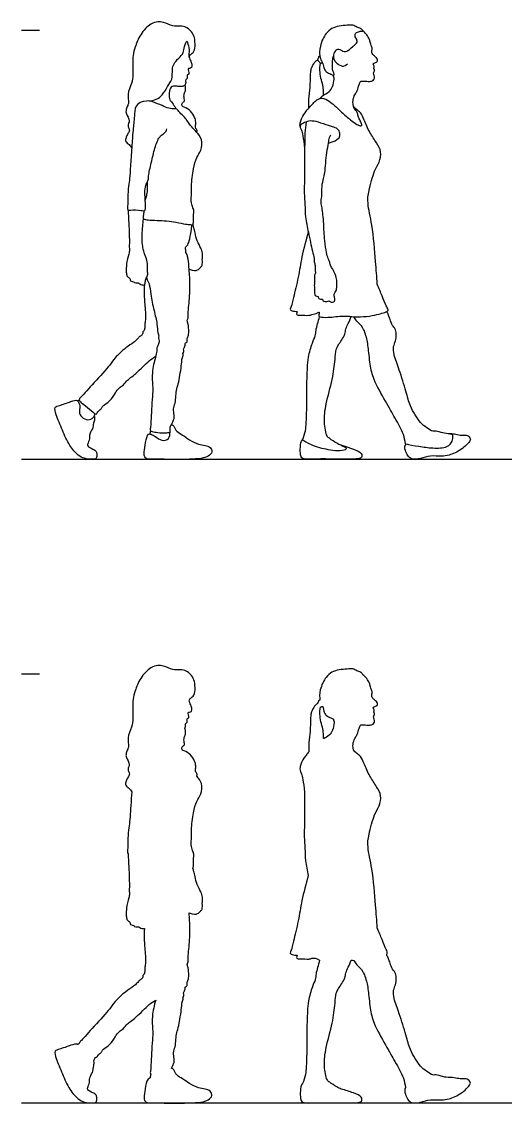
# Model space of a CAD drawing. Header units: millimetres. Extents: x 71.6 to 121.6, y 1.1 to 34.5.
# Drawn here: x 78.418 to 80.25, y 6.647 to 10.745 of the extents above; entities that cross this region are included whole.
import ezdxf

# ---------------------------------------------------------------- set-up
doc = ezdxf.new("R2010")
doc.units = ezdxf.units.MM

msp = doc.modelspace()

# ---------------------------------------------------------------- linework, layer by layer
for p, q in [((78.4179, 9.0872), (87.1405, 9.0872)), ((78.4179, 6.6488), (87.1405, 6.6488))]:
    msp.add_line(p, q)
for points in [[(78.4179, 10.7128), (78.4856, 10.7128)], [(78.4179, 8.2744), (78.4856, 8.2744)]]:
    msp.add_lwpolyline(points)
for points, knots in [([(79.0524, 10.6091), (79.0529, 10.6125), (79.0544, 10.6203), (79.0699, 10.6262), (79.0762, 10.6524), (79.0733, 10.6848), (79.0637, 10.7068), (79.0375, 10.7287), (79.0134, 10.7272), (78.9903, 10.7273), (78.9552, 10.7429), (78.9338, 10.7457), (78.9048, 10.7376), (78.8647, 10.6973), (78.8484, 10.6494), (78.8381, 10.6172), (78.8392, 10.5821), (78.8401, 10.5438), (78.8359, 10.5106), (78.8163, 10.4718), (78.8248, 10.4386), (78.8194, 10.4276), (78.8127, 10.4114), (78.8122, 10.3948), (78.8312, 10.3698), (78.8161, 10.3508), (78.8299, 10.3331), (78.8196, 10.3205), (78.8135, 10.3073), (78.8084, 10.2895), (78.827, 10.2798), (78.8319, 10.2707), (78.8346, 10.2662)], [0, 0, 0, 0, 0.183875, 0.400083, 0.687644, 1.014356, 1.295382, 1.617671, 1.8913, 2.167687, 2.518954, 2.782591, 3.084251, 3.51193, 3.921093, 4.250282, 4.586754, 4.940005, 5.272095, 5.647889, 5.969499, 6.164442, 6.397303, 6.6297, 6.931466, 7.185642, 7.428408, 7.64109, 7.866537, 8.091682, 8.334986, 8.562075, 8.562075, 8.562075, 8.562075]), ([(79.6335, 10.6328), (79.6422, 10.6309), (79.6542, 10.6342), (79.6658, 10.6457), (79.682, 10.6591), (79.6902, 10.6663), (79.6859, 10.6815), (79.6799, 10.6864), (79.6808, 10.7014), (79.6898, 10.7056), (79.7029, 10.7093), (79.711, 10.7086), (79.7106, 10.7115), (79.7014, 10.7195), (79.6866, 10.7233), (79.6725, 10.7336), (79.6496, 10.7306), (79.6205, 10.7288), (79.5917, 10.7199), (79.5686, 10.7004), (79.5455, 10.6555), (79.546, 10.6166), (79.5478, 10.6122), (79.5525, 10.5953), (79.5602, 10.5873), (79.5626, 10.5667), (79.5682, 10.5587), (79.5722, 10.5543), (79.5802, 10.5494), (79.5887, 10.5464), (79.5981, 10.5403), (79.6017, 10.5429), (79.6011, 10.5517), (79.5933, 10.5623), (79.5963, 10.5842), (79.595, 10.5976), (79.597, 10.6089), (79.5984, 10.6143)], [0, 0, 0, 0, 0.221098, 0.464787, 0.731537, 0.915757, 1.130416, 1.294231, 1.500837, 1.678002, 1.899609, 2.050077, 2.119707, 2.315509, 2.548432, 2.783927, 3.057059, 3.375759, 3.690196, 4.005183, 4.425991, 4.773825, 4.903711, 5.136644, 5.338785, 5.598245, 5.778469, 5.916871, 6.091063, 6.274966, 6.461739, 6.562075, 6.72265, 6.933278, 7.201199, 7.419543, 7.657275, 7.657275, 7.657275, 7.657275]), ([(79.6741, 10.4233), (79.6721, 10.4366), (79.6722, 10.4532), (79.6812, 10.4724), (79.6902, 10.4828), (79.6949, 10.5059), (79.7003, 10.5198), (79.714, 10.5196), (79.7358, 10.5175), (79.7489, 10.5212), (79.7556, 10.5299), (79.7531, 10.5407), (79.749, 10.5495), (79.7542, 10.5576), (79.754, 10.5633), (79.7519, 10.5665), (79.7516, 10.5696), (79.7541, 10.5744), (79.7509, 10.5779), (79.7481, 10.5851), (79.7529, 10.5879), (79.7583, 10.5901), (79.7658, 10.5922), (79.7669, 10.6004), (79.7612, 10.6076), (79.7556, 10.613), (79.7476, 10.6201), (79.7433, 10.6268), (79.7434, 10.6354), (79.7464, 10.6432), (79.7419, 10.6551), (79.7365, 10.6711), (79.7337, 10.6827), (79.7221, 10.6992), (79.7146, 10.7061), (79.7105, 10.7093)], [0, 0, 0, 0, 0.271457, 0.540816, 0.758885, 1.04397, 1.257053, 1.460122, 1.739477, 1.952927, 2.134154, 2.324347, 2.503387, 2.678648, 2.814618, 2.925769, 3.028233, 3.15549, 3.280674, 3.432619, 3.556812, 3.703154, 3.85946, 4.012744, 4.186642, 4.354255, 4.545698, 4.709501, 4.876661, 5.041664, 5.248996, 5.490606, 5.696362, 5.955301, 6.188125, 6.188125, 6.188125, 6.188125]), ([(78.9004, 10.4444), (78.9098, 10.4446), (78.9289, 10.4489), (78.9522, 10.466), (78.9699, 10.5004), (78.9902, 10.5243), (78.9875, 10.5642), (78.9933, 10.585), (79.0121, 10.6066), (79.033, 10.6264), (79.032, 10.6486), (79.0443, 10.6767), (79.046, 10.6635), (79.0544, 10.639), (79.0499, 10.622), (79.052, 10.6067), (79.0608, 10.5911), (79.0643, 10.5767), (79.0586, 10.5667), (79.0486, 10.5685), (79.0485, 10.5616), (79.0505, 10.553), (79.0516, 10.546), (79.0472, 10.5443), (79.044, 10.5426), (79.0441, 10.5384), (79.0454, 10.5336), (79.0449, 10.5294), (79.0421, 10.5262), (79.0381, 10.5258), (79.0397, 10.5142), (79.038, 10.5057), (79.0312, 10.4986), (79.0109, 10.4989), (78.9937, 10.5014), (78.9818, 10.4983), (78.9743, 10.4748), (78.9778, 10.4479), (78.9855, 10.4413), (78.9978, 10.4232), (79.0016, 10.4171), (79.0036, 10.4139)], [0, 0, 0, 0, 0.303211, 0.607037, 0.959832, 1.279561, 1.630148, 1.894888, 2.198299, 2.496349, 2.77749, 3.049132, 3.192519, 3.490523, 3.730737, 3.950332, 4.19334, 4.411059, 4.587839, 4.746516, 4.873964, 5.051193, 5.193792, 5.308252, 5.411985, 5.522072, 5.651489, 5.767725, 5.880651, 5.976711, 6.161191, 6.332593, 6.498284, 6.752609, 6.995264, 7.177832, 7.454168, 7.746501, 7.929563, 8.191566, 8.384692, 8.384692, 8.384692, 8.384692]), ([(79.5473, 10.6133), (79.5463, 10.6134), (79.5443, 10.6133), (79.5417, 10.6112), (79.5427, 10.6082), (79.5401, 10.6052), (79.5388, 10.6027), (79.5387, 10.5989), (79.5415, 10.5947), (79.5471, 10.5908), (79.5477, 10.5872), (79.5531, 10.5866), (79.5529, 10.5897), (79.5555, 10.5888), (79.5565, 10.5897), (79.557, 10.5901)], [0, 0, 0, 0, 0.098318, 0.194705, 0.288018, 0.397835, 0.494683, 0.601638, 0.729667, 0.877567, 0.98154, 1.095329, 1.174414, 1.254216, 1.333573, 1.333573, 1.333573, 1.333573]), ([(79.6335, 10.6328), (79.6309, 10.6352), (79.6245, 10.6387), (79.614, 10.6409), (79.5994, 10.6301), (79.5968, 10.6074), (79.6066, 10.5909), (79.6247, 10.5768), (79.6397, 10.5737), (79.6516, 10.5853)], [0, 0, 0, 0, 0.221563, 0.4353, 0.707776, 1.02024, 1.312832, 1.639565, 1.933332, 1.933332, 1.933332, 1.933332]), ([(79.5055, 10.4169), (79.5053, 10.432), (79.5055, 10.4632), (79.5123, 10.5059), (79.5117, 10.5546), (79.5152, 10.5684), (79.5256, 10.5901), (79.5331, 10.5965), (79.5389, 10.6003)], [0, 0, 0, 0, 0.411052, 0.823758, 1.238949, 1.473346, 1.767485, 1.977167, 1.977167, 1.977167, 1.977167]), ([(79.5618, 10.4665), (79.5615, 10.4715), (79.5607, 10.4815), (79.5595, 10.5052), (79.5502, 10.5305), (79.5473, 10.5591), (79.5471, 10.5741), (79.5498, 10.5871)], [0, 0, 0, 0, 0.248046, 0.557034, 0.894877, 1.243569, 1.522528, 1.522528, 1.522528, 1.522528]), ([(79.5473, 10.4534), (79.5504, 10.4569), (79.556, 10.4645), (79.585, 10.4788), (79.596, 10.498), (79.6027, 10.5267), (79.5998, 10.5367), (79.5984, 10.5415)], [0, 0, 0, 0, 0.214009, 0.529853, 0.803569, 1.106991, 1.329307, 1.329307, 1.329307, 1.329307]), ([(79.0817, 10.3252), (79.0843, 10.3345), (79.0757, 10.3393), (79.0765, 10.3501), (79.0781, 10.3647), (79.0734, 10.3829), (79.0601, 10.4073), (79.0345, 10.4205), (79.0219, 10.4264), (79.0267, 10.4386), (79.0374, 10.4438), (79.0305, 10.4631), (79.0354, 10.4776), (79.0397, 10.4832), (79.0391, 10.4981), (79.0362, 10.5044)], [0, 0, 0, 0, 0.234317, 0.442276, 0.696097, 0.984087, 1.334452, 1.694515, 1.919667, 2.132186, 2.343511, 2.628834, 2.884248, 3.061043, 3.365866, 3.365866, 3.365866, 3.365866]), ([(78.9147, 10.4413), (78.91, 10.4429), (78.9008, 10.4464), (78.8493, 10.4392), (78.8451, 10.3951), (78.8428, 10.3642), (78.8366, 10.3068), (78.829, 10.1721), (78.8253, 10.1387), (78.8197, 10.1008), (78.8212, 10.0567), (78.8164, 10.0288), (78.8311, 10.0324), (78.8691, 10.0308), (78.8849, 10.0269), (78.8881, 10.0367), (78.8854, 10.0688), (78.8839, 10.1116), (78.8899, 10.1323), (78.8987, 10.1456), (78.8975, 10.1621), (78.9094, 10.2128), (78.9208, 10.264), (78.9373, 10.3088), (78.9549, 10.3197), (78.9656, 10.3285), (78.9677, 10.3358), (78.9682, 10.3393)], [0, 0, 0, 0, 0.221833, 0.601927, 0.955926, 1.269763, 1.713686, 2.378986, 2.716897, 3.061185, 3.456373, 3.722966, 3.904328, 4.268352, 4.483365, 4.633611, 4.95975, 5.342369, 5.605243, 5.820792, 6.045989, 6.453505, 6.886915, 7.272709, 7.525129, 7.731389, 7.917866, 7.917866, 7.917866, 7.917866]), ([(78.8788, 9.9971), (78.8847, 9.9957), (78.8976, 9.9929), (78.9327, 9.9924), (79.002, 9.9881), (79.0368, 9.9761), (79.0563, 9.9773), (79.0672, 9.9719), (79.0693, 9.9901), (79.0675, 10.0127), (79.0716, 10.026), (79.0669, 10.0405), (79.0585, 10.0582), (79.0612, 10.0882), (79.0602, 10.1226), (79.067, 10.1868), (79.0789, 10.23), (79.0987, 10.2565), (79.1042, 10.299), (79.0797, 10.3283), (79.0616, 10.345), (79.0456, 10.3677), (79.0355, 10.3826), (79.016, 10.3997), (79.0069, 10.4143), (78.9963, 10.4148), (78.9736, 10.415), (78.9498, 10.4277), (78.9264, 10.4364), (78.9147, 10.4413)], [0, 0, 0, 0, 0.24328, 0.58282, 1.065223, 1.415046, 1.661545, 1.825229, 2.040968, 2.322828, 2.531993, 2.747621, 2.998651, 3.30469, 3.646449, 4.107943, 4.490914, 4.815765, 5.175515, 5.519311, 5.808322, 6.103267, 6.350803, 6.642612, 6.871165, 7.045701, 7.311979, 7.611778, 7.964327, 7.964327, 7.964327, 7.964327]), ([(79.7644, 9.7503), (79.7628, 9.7791), (79.7586, 9.8357), (79.7476, 9.9722), (79.7262, 10.0546), (79.7313, 10.1038), (79.7521, 10.1798), (79.7729, 10.2105), (79.7818, 10.2524), (79.7618, 10.2863), (79.7351, 10.3239), (79.7153, 10.3708), (79.7031, 10.4), (79.6862, 10.4115), (79.6782, 10.4195), (79.6741, 10.4233)], [0, 0, 0, 0, 0.533183, 1.205131, 1.728132, 2.131208, 2.631365, 2.986971, 3.341786, 3.692789, 4.085699, 4.497334, 4.81487, 5.066085, 5.29997, 5.29997, 5.29997, 5.29997]), ([(79.4951, 10.3648), (79.4933, 10.3508), (79.4899, 10.3231), (79.4899, 10.2623), (79.4877, 10.214), (79.4898, 10.1456), (79.4864, 10.0968), (79.4919, 10.051), (79.4903, 10.0051), (79.5041, 9.9478), (79.5114, 9.9092), (79.5186, 9.877), (79.5265, 9.8485), (79.5238, 9.8354), (79.5315, 9.8207), (79.5273, 9.8077), (79.5319, 9.7929), (79.5256, 9.7848), (79.528, 9.7571), (79.5254, 9.7462), (79.5278, 9.7233), (79.5266, 9.7107), (79.5314, 9.7051), (79.5388, 9.7038), (79.5414, 9.7035), (79.5407, 9.6976), (79.5455, 9.6943), (79.5537, 9.6929), (79.5586, 9.6934), (79.5569, 9.6871), (79.5676, 9.684), (79.5736, 9.6839), (79.5827, 9.6889), (79.5854, 9.6845), (79.5902, 9.6816), (79.6012, 9.6824), (79.6048, 9.69), (79.6017, 9.7023), (79.6012, 9.7157), (79.6087, 9.7239), (79.6114, 9.7336), (79.6113, 9.7558), (79.6114, 9.7753), (79.5998, 9.7986), (79.596, 9.8091), (79.5852, 9.8213), (79.585, 9.8369), (79.5772, 9.8483), (79.5725, 9.8721), (79.5638, 9.9159), (79.5624, 9.9781), (79.559, 10.0116), (79.5563, 10.0396), (79.5499, 10.059), (79.5557, 10.0835), (79.5534, 10.1199), (79.5615, 10.152), (79.5672, 10.1732), (79.5715, 10.249), (79.5804, 10.2824), (79.5826, 10.3061), (79.5868, 10.313), (79.5887, 10.3162)], [0, 0, 0, 0, 0.3724, 0.812758, 1.219849, 1.690192, 2.094521, 2.476482, 2.867438, 3.305939, 3.666729, 3.998208, 4.303888, 4.509119, 4.730868, 4.941234, 5.154499, 5.333694, 5.626126, 5.829633, 6.100825, 6.302929, 6.447704, 6.602143, 6.683125, 6.80805, 6.940764, 7.109622, 7.217762, 7.334563, 7.510973, 7.661847, 7.831267, 7.944696, 8.078458, 8.259271, 8.410379, 8.614371, 8.82155, 9.003101, 9.182501, 9.44827, 9.709566, 9.995098, 10.189455, 10.412386, 10.633255, 10.839365, 11.112695, 11.501253, 11.955874, 12.292168, 12.589407, 12.842602, 13.124263, 13.474176, 13.795235, 14.070545, 14.564883, 14.915961, 15.182333, 15.374587, 15.374587, 15.374587, 15.374587]), ([(78.8859, 10.0671), (78.8876, 10.0721), (78.8905, 10.0827), (78.8953, 10.0997), (78.8939, 10.1266), (78.894, 10.1345), (78.894, 10.1384)], [0, 0, 0, 0, 0.228085, 0.4733651, 0.7670625, 0.9648031, 0.9648031, 0.9648031, 0.9648031]), ([(78.821, 10.031), (78.8219, 10.0142), (78.8232, 9.9849), (78.8272, 9.9055), (78.8241, 9.8955), (78.8263, 9.8851), (78.8277, 9.8778), (78.8225, 9.8633), (78.8138, 9.8258), (78.8141, 9.8012), (78.8142, 9.7851), (78.8212, 9.7756), (78.8286, 9.7729), (78.8285, 9.765), (78.8328, 9.7606), (78.8427, 9.7607), (78.8445, 9.7548), (78.8567, 9.7548), (78.8624, 9.755), (78.8693, 9.749), (78.8823, 9.745), (78.8866, 9.7548), (78.8864, 9.7693), (78.8973, 9.7838), (78.8932, 9.8005), (78.8961, 9.8237), (78.8913, 9.8463), (78.8808, 9.8708), (78.8768, 9.8878), (78.8735, 9.9169), (78.8751, 9.9544), (78.8797, 10.0084), (78.8815, 10.0218), (78.8824, 10.0285)], [0, 0, 0, 0, 0.408147, 0.905746, 1.090424, 1.265582, 1.417344, 1.636426, 1.99467, 2.28507, 2.508638, 2.697453, 2.848426, 2.997035, 3.133019, 3.301849, 3.429214, 3.620101, 3.757301, 3.92876, 4.124149, 4.28888, 4.507554, 4.741941, 4.97277, 5.247049, 5.525544, 5.817572, 6.057464, 6.357796, 6.721228, 7.138704, 7.396511, 7.396511, 7.396511, 7.396511]), ([(78.9855, 9.218), (78.9884, 9.228), (78.9965, 9.2356), (78.9946, 9.261), (78.9919, 9.2833), (79.0023, 9.3061), (79.0011, 9.3349), (79.0076, 9.361), (79.0153, 9.3878), (79.0248, 9.4541), (79.025, 9.4719), (79.0321, 9.4797), (79.0259, 9.4879), (79.0353, 9.4943), (79.0287, 9.5047), (79.0378, 9.5144), (79.0363, 9.529), (79.0468, 9.5309), (79.043, 9.5418), (79.0496, 9.5543), (79.0516, 9.5702), (79.0492, 9.5992), (79.0435, 9.6108), (79.0494, 9.6217), (79.0475, 9.6403), (79.0521, 9.6723), (79.0565, 9.7451), (79.0526, 9.8031), (79.0495, 9.8433), (79.0452, 9.8568), (79.0443, 9.8638), (79.0383, 9.8694), (79.0416, 9.8799), (79.0354, 9.8873), (79.0461, 9.8967), (79.053, 9.914), (79.0599, 9.9513), (79.0619, 9.9666), (79.0627, 9.9745)], [0, 0, 0, 0, 0.20916, 0.497011, 0.774762, 1.060342, 1.372001, 1.666109, 1.984909, 2.46129, 2.705704, 2.872434, 3.033844, 3.202008, 3.380564, 3.583785, 3.791945, 3.947913, 4.122664, 4.336489, 4.574179, 4.887524, 5.090583, 5.281079, 5.523035, 5.853689, 6.352862, 6.811526, 7.174091, 7.384893, 7.532338, 7.689236, 7.872503, 8.032017, 8.228272, 8.484439, 8.841159, 9.126698, 9.126698, 9.126698, 9.126698]), ([(79.0522, 9.8076), (79.0701, 9.801), (79.0857, 9.802), (79.0946, 9.814), (79.1036, 9.8213), (79.1011, 9.8435), (79.1044, 9.8675), (79.0968, 9.8875), (79.0814, 9.9141), (79.0748, 9.9437), (79.0705, 9.9631), (79.0677, 9.9718), (79.0664, 9.976)], [0, 0, 0, 0, 0.285167, 0.52773, 0.731928, 1.024439, 1.341077, 1.632948, 1.98827, 2.343766, 2.627056, 2.85885, 2.85885, 2.85885, 2.85885]), ([(79.5034, 9.949), (79.4944, 9.9175), (79.4779, 9.8536), (79.4671, 9.7794), (79.4476, 9.7026), (79.4403, 9.6671), (79.4341, 9.6554), (79.4373, 9.6497), (79.4565, 9.647), (79.4614, 9.6466), (79.4602, 9.6423), (79.4569, 9.6325), (79.475, 9.6344), (79.5058, 9.6308), (79.5159, 9.6355), (79.5383, 9.6391), (79.5461, 9.6473), (79.5441, 9.6375), (79.5422, 9.6297), (79.5491, 9.6256), (79.5796, 9.6228), (79.6385, 9.6325), (79.6779, 9.6256), (79.7237, 9.6272), (79.7633, 9.6345), (79.7861, 9.6409), (79.806, 9.6483), (79.806, 9.6552), (79.7968, 9.6704), (79.7835, 9.7035), (79.7715, 9.734), (79.7644, 9.7503)], [0, 0, 0, 0, 0.567949, 1.073123, 1.583185, 1.924334, 2.113527, 2.240143, 2.492399, 2.605824, 2.713839, 2.867578, 3.083487, 3.405489, 3.604589, 3.877852, 4.027175, 4.174191, 4.335485, 4.471789, 4.781499, 5.228649, 5.594982, 5.980629, 6.343079, 6.630786, 6.878084, 7.003489, 7.232405, 7.595914, 7.934069, 7.934069, 7.934069, 7.934069]), ([(78.891, 9.7752), (78.8949, 9.7631), (78.9031, 9.7507), (78.9063, 9.71), (78.9185, 9.6512), (78.9319, 9.601), (78.9324, 9.5682), (78.9379, 9.5549), (78.9354, 9.545), (78.9398, 9.5356), (78.9356, 9.5196), (78.9284, 9.5091), (78.9306, 9.4959), (78.9241, 9.4716), (78.9092, 9.416), (78.9147, 9.3671), (78.9143, 9.3351), (78.91, 9.2887), (78.9083, 9.2422), (78.9066, 9.212), (78.9033, 9.1955), (78.9133, 9.192), (78.9334, 9.1873), (78.9633, 9.186), (78.9744, 9.1886), (78.9798, 9.19)], [0, 0, 0, 0, 0.243226, 0.615136, 1.078211, 1.50722, 1.836716, 2.050901, 2.228105, 2.411517, 2.64611, 2.852351, 3.052827, 3.342717, 3.791137, 4.203025, 4.532805, 4.932156, 5.338947, 5.664771, 5.881591, 6.046959, 6.317827, 6.639436, 6.879913, 6.879913, 6.879913, 6.879913]), ([(78.883, 9.7485), (78.8822, 9.735), (78.8812, 9.7083), (78.8859, 9.6543), (78.888, 9.6173), (78.8843, 9.5994), (78.8842, 9.5951), (78.8843, 9.5884), (78.8827, 9.5749), (78.8768, 9.5707), (78.8765, 9.5655), (78.8767, 9.5621), (78.8729, 9.5562), (78.8687, 9.5556), (78.8665, 9.5512), (78.8623, 9.5519), (78.8603, 9.5466), (78.8537, 9.54), (78.8407, 9.5277), (78.811, 9.5099), (78.7701, 9.4715), (78.7533, 9.4438), (78.692, 9.3778), (78.6465, 9.3253), (78.6353, 9.3166), (78.6365, 9.3061), (78.6545, 9.2937), (78.681, 9.2737), (78.7007, 9.2517), (78.7072, 9.2716), (78.7199, 9.2769), (78.7228, 9.2896), (78.7464, 9.3006), (78.7684, 9.3294), (78.7826, 9.3559), (78.8011, 9.3646), (78.8143, 9.386), (78.8519, 9.4101), (78.8995, 9.4614), (78.9171, 9.4717), (78.9256, 9.4772)], [0, 0, 0, 0, 0.364139, 0.787603, 1.142542, 1.373822, 1.486864, 1.633579, 1.843009, 1.991714, 2.112807, 2.221059, 2.365479, 2.480673, 2.597419, 2.700789, 2.825828, 2.999055, 3.234706, 3.576594, 4.000441, 4.329469, 4.838213, 5.317809, 5.512454, 5.671107, 5.931111, 6.280804, 6.547202, 6.762372, 6.969955, 7.158996, 7.445363, 7.790892, 8.022729, 8.267727, 8.545999, 8.933045, 9.410283, 9.725792, 9.725792, 9.725792, 9.725792]), ([(80.0394, 9.1833), (80.0304, 9.1839), (80.0134, 9.1853), (79.9878, 9.1953), (79.9743, 9.1909), (79.9513, 9.207), (79.9273, 9.2247), (79.9079, 9.2567), (79.8867, 9.2909), (79.8741, 9.3443), (79.8494, 9.4239), (79.827, 9.4797), (79.8243, 9.514), (79.8345, 9.5348), (79.8381, 9.5604), (79.8334, 9.5836), (79.8213, 9.5927), (79.8129, 9.6173), (79.808, 9.6333), (79.8031, 9.6425), (79.8005, 9.6468)], [0, 0, 0, 0, 0.297032, 0.589096, 0.793018, 1.08341, 1.401442, 1.746156, 2.108633, 2.565397, 3.096974, 3.542647, 3.865275, 4.134757, 4.426546, 4.695522, 4.913764, 5.200539, 5.439807, 5.661474, 5.661474, 5.661474, 5.661474]), ([(79.4815, 9.1604), (79.4862, 9.1715), (79.4935, 9.1966), (79.4964, 9.2263), (79.4991, 9.3263), (79.4976, 9.3658), (79.5, 9.4341), (79.5031, 9.4723), (79.5168, 9.5275), (79.5313, 9.5538), (79.5318, 9.5763), (79.5386, 9.6002), (79.5433, 9.6185), (79.5459, 9.6277)], [0, 0, 0, 0, 0.344457, 0.670478, 1.232323, 1.618518, 2.076012, 2.445239, 2.870998, 3.183784, 3.44678, 3.731321, 4.03852, 4.03852, 4.03852, 4.03852]), ([(79.6279, 9.1399), (79.6221, 9.1423), (79.6112, 9.1469), (79.5837, 9.1657), (79.572, 9.1744), (79.5607, 9.2318), (79.5696, 9.2979), (79.5957, 9.3883), (79.6051, 9.4613), (79.607, 9.5024), (79.6177, 9.5205), (79.63, 9.5394), (79.6434, 9.5599), (79.6443, 9.5812), (79.6558, 9.6013), (79.6622, 9.6192), (79.6654, 9.6282)], [0, 0, 0, 0, 0.248586, 0.571451, 0.787138, 1.202099, 1.68285, 2.241285, 2.738602, 3.094828, 3.348857, 3.620612, 3.9017, 4.160386, 4.433853, 4.740749, 4.740749, 4.740749, 4.740749]), ([(79.8716, 9.1459), (79.8699, 9.1577), (79.8646, 9.1809), (79.8493, 9.2137), (79.8294, 9.2464), (79.7964, 9.306), (79.7493, 9.3878), (79.7372, 9.4435), (79.7307, 9.5128), (79.7267, 9.5372), (79.7142, 9.5867), (79.6866, 9.6093), (79.6793, 9.6216), (79.6755, 9.6272)], [0, 0, 0, 0, 0.342113, 0.680821, 1.031241, 1.538232, 2.094838, 2.538361, 3.002569, 3.297991, 3.696185, 4.035592, 4.293437, 4.293437, 4.293437, 4.293437]), ([(78.6272, 9.3098), (78.6222, 9.3119), (78.6032, 9.305), (78.5629, 9.2909), (78.5399, 9.2856), (78.5486, 9.2516), (78.5732, 9.1974), (78.5959, 9.1393), (78.6308, 9.1018), (78.6544, 9.089), (78.6863, 9.0865), (78.7017, 9.0883), (78.7032, 9.106), (78.7008, 9.1181), (78.6877, 9.1262), (78.6643, 9.1362), (78.6696, 9.1494), (78.6771, 9.1697), (78.6729, 9.1821), (78.688, 9.2025), (78.6891, 9.2235), (78.6946, 9.237), (78.6946, 9.253), (78.6843, 9.2391), (78.6626, 9.2331), (78.6409, 9.2515), (78.635, 9.2637), (78.6398, 9.2883), (78.6354, 9.2997), (78.6309, 9.3082), (78.6272, 9.3098)], [0, 0, 0, 0, 0.274889, 0.66218, 0.907278, 1.207929, 1.659937, 2.120311, 2.52033, 2.816282, 3.137168, 3.342203, 3.565129, 3.760557, 3.985039, 4.256032, 4.448677, 4.712522, 4.912189, 5.189338, 5.452028, 5.680653, 5.858378, 6.047642, 6.313969, 6.605333, 6.81586, 7.093142, 7.297528, 7.498192, 7.498192, 7.498192, 7.498192]), ([(78.6289, 9.3088), (78.6301, 9.3092), (78.6326, 9.3101), (78.635, 9.3113), (78.6361, 9.312)], [0, 0, 0, 0, 0.1130804, 0.2276581, 0.2276581, 0.2276581, 0.2276581]), ([(78.691, 9.2475), (78.6918, 9.2495), (78.6935, 9.2534), (78.6953, 9.2572), (78.6962, 9.2591)], [0, 0, 0, 0, 0.1438476, 0.2882551, 0.2882551, 0.2882551, 0.2882551]), ([(78.9086, 9.1817), (78.9049, 9.1831), (78.8949, 9.1853), (78.8857, 9.1491), (78.882, 9.116), (78.8811, 9.0986), (78.8929, 9.0864), (78.9155, 9.0882), (79.054, 9.0844), (79.1232, 9.0926), (79.1413, 9.1141), (79.1332, 9.1346), (79.1122, 9.1395), (79.0867, 9.1433), (79.0528, 9.1594), (79.0289, 9.179), (79.0036, 9.1908), (78.9959, 9.2116), (78.9853, 9.2217), (78.979, 9.2074), (78.9803, 9.1903), (78.9787, 9.1625), (78.9471, 9.1544), (78.9247, 9.1734), (78.9135, 9.1799), (78.9086, 9.1817)], [0, 0, 0, 0, 0.184115, 0.51302, 0.857564, 1.087667, 1.295734, 1.555989, 2.235347, 2.721287, 2.984307, 3.224304, 3.479578, 3.77331, 4.122439, 4.444544, 4.740018, 5.009043, 5.189969, 5.378217, 5.62678, 5.909659, 6.20228, 6.508319, 6.748803, 6.748803, 6.748803, 6.748803]), ([(78.9041, 9.1829), (78.9047, 9.1853), (78.9057, 9.19), (78.9064, 9.1934), (78.9067, 9.1951)], [0, 0, 0, 0, 0.153938, 0.2842353, 0.2842353, 0.2842353, 0.2842353]), ([(79.8748, 9.1451), (79.8672, 9.1375), (79.8702, 9.1191), (79.879, 9.1005), (79.8946, 9.0849), (79.9301, 9.0887), (79.9652, 9.1021), (80.0083, 9.0974), (80.037, 9.1015), (80.0843, 9.1213), (80.1139, 9.1525), (80.1196, 9.1656), (80.1046, 9.1802), (80.0896, 9.1779), (80.0669, 9.1791), (80.0499, 9.186), (80.0345, 9.1832), (80.0492, 9.1823), (80.0525, 9.1733), (80.0492, 9.1541), (80.03, 9.1292), (79.9725, 9.1289), (79.9259, 9.1352), (79.8832, 9.1428), (79.8748, 9.1451)], [0, 0, 0, 0, 0.279613, 0.556232, 0.818256, 1.160484, 1.532167, 1.915124, 2.236308, 2.663114, 3.050455, 3.251657, 3.497317, 3.726969, 4.008613, 4.277606, 4.449531, 4.621773, 4.794816, 5.049707, 5.365213, 5.800446, 6.236027, 6.64807, 6.64807, 6.64807, 6.64807]), ([(79.4815, 9.1604), (79.4751, 9.1554), (79.4728, 9.1321), (79.4727, 9.1045), (79.4804, 9.0866), (79.5148, 9.087), (79.5505, 9.0886), (79.5892, 9.0877), (79.6355, 9.0873), (79.6789, 9.087), (79.7087, 9.0911), (79.7062, 9.1133), (79.6743, 9.125), (79.6393, 9.1381), (79.6245, 9.1414), (79.635, 9.1353), (79.6508, 9.1288), (79.644, 9.1224), (79.6124, 9.1186), (79.5761, 9.1242), (79.5158, 9.1373), (79.4871, 9.1587), (79.4815, 9.1604)], [0, 0, 0, 0, 0.296745, 0.598165, 0.828382, 1.152965, 1.512073, 1.868605, 2.272848, 2.699288, 2.933215, 3.174816, 3.519699, 3.901814, 4.026577, 4.228143, 4.45037, 4.601609, 4.920583, 5.285447, 5.773652, 6.131295, 6.131295, 6.131295, 6.131295]), ([(79.0524, 8.1707), (79.0529, 8.1741), (79.0544, 8.1819), (79.0699, 8.1878), (79.0762, 8.214), (79.0733, 8.2464), (79.0637, 8.2684), (79.0375, 8.2903), (79.0134, 8.2888), (78.9903, 8.2889), (78.9552, 8.3045), (78.9338, 8.3073), (78.9048, 8.2992), (78.8647, 8.2589), (78.8484, 8.211), (78.8381, 8.1788), (78.8392, 8.1437), (78.8401, 8.1054), (78.8359, 8.0722), (78.8163, 8.0334), (78.8248, 8.0002), (78.8194, 7.9892), (78.8127, 7.973), (78.8122, 7.9564), (78.8312, 7.9314), (78.8161, 7.9124), (78.8299, 7.8947), (78.8196, 7.8821), (78.8135, 7.8689), (78.8084, 7.8511), (78.827, 7.8414), (78.8319, 7.8323), (78.8346, 7.8278)], [0, 0, 0, 0, 0.183875, 0.400083, 0.687644, 1.014356, 1.295382, 1.617671, 1.8913, 2.167687, 2.518954, 2.782591, 3.084251, 3.51193, 3.921093, 4.250282, 4.586754, 4.940005, 5.272095, 5.647889, 5.969499, 6.164442, 6.397303, 6.6297, 6.931466, 7.185642, 7.428408, 7.64109, 7.866537, 8.091682, 8.334986, 8.562075, 8.562075, 8.562075, 8.562075]), ([(79.7105, 8.2709), (79.7093, 8.2742), (79.7014, 8.2811), (79.6866, 8.2849), (79.6725, 8.2952), (79.6496, 8.2922), (79.6205, 8.2904), (79.5917, 8.2815), (79.5686, 8.262), (79.5455, 8.2171), (79.5459, 8.1838), (79.5473, 8.1749)], [2.148058, 2.148058, 2.148058, 2.148058, 2.351923, 2.594437, 2.83963, 3.124009, 3.455833, 3.783218, 4.111175, 4.549311, 4.911468, 4.911468, 4.911468, 4.911468]), ([(79.6741, 7.9849), (79.6721, 7.9982), (79.6722, 8.0148), (79.6812, 8.034), (79.6902, 8.0444), (79.6949, 8.0675), (79.7003, 8.0814), (79.714, 8.0812), (79.7358, 8.0791), (79.7489, 8.0828), (79.7556, 8.0915), (79.7531, 8.1023), (79.749, 8.1111), (79.7542, 8.1192), (79.754, 8.1249), (79.7519, 8.1281), (79.7516, 8.1312), (79.7541, 8.136), (79.7509, 8.1395), (79.7481, 8.1467), (79.7529, 8.1495), (79.7583, 8.1517), (79.7658, 8.1538), (79.7669, 8.162), (79.7612, 8.1692), (79.7556, 8.1746), (79.7476, 8.1817), (79.7433, 8.1884), (79.7434, 8.197), (79.7464, 8.2048), (79.7419, 8.2167), (79.7365, 8.2327), (79.7337, 8.2443), (79.7221, 8.2608), (79.7146, 8.2677), (79.7105, 8.2709)], [0, 0, 0, 0, 0.271457, 0.540816, 0.758885, 1.04397, 1.257053, 1.460122, 1.739477, 1.952927, 2.134154, 2.324347, 2.503387, 2.678648, 2.814618, 2.925769, 3.028233, 3.15549, 3.280674, 3.432619, 3.556812, 3.703154, 3.85946, 4.012744, 4.186642, 4.354255, 4.545698, 4.709501, 4.876661, 5.041664, 5.248996, 5.490606, 5.696362, 5.955301, 6.188125, 6.188125, 6.188125, 6.188125]), ([(79.0362, 8.066), (79.0391, 8.0802), (79.0381, 8.0874), (79.0421, 8.0878), (79.0449, 8.091), (79.0454, 8.0952), (79.0441, 8.1), (79.044, 8.1042), (79.0472, 8.1059), (79.0516, 8.1076), (79.0505, 8.1146), (79.0485, 8.1232), (79.0486, 8.1301), (79.0586, 8.1283), (79.0643, 8.1383), (79.0608, 8.1527), (79.0549, 8.1633), (79.0524, 8.1707)], [-6.372336, -6.372336, -6.372336, -6.372336, -6.167766, -6.061245, -5.936021, -5.807127, -5.663616, -5.54154, -5.426511, -5.299586, -5.141457, -4.944928, -4.803601, -4.627644, -4.431612, -4.190183, -3.920712, -3.920712, -3.920712, -3.920712]), ([(79.5389, 8.1619), (79.5331, 8.1581), (79.5256, 8.1517), (79.5152, 8.13), (79.5117, 8.1162), (79.5123, 8.0675), (79.5055, 8.0248), (79.5053, 7.9936), (79.5055, 7.9785)], [-1.977167, -1.977167, -1.977167, -1.977167, -1.767485, -1.473346, -1.238949, -0.823758, -0.411052, 0, 0, 0, 0]), ([(79.5473, 8.1749), (79.5463, 8.175), (79.5443, 8.1749), (79.5417, 8.1728), (79.5427, 8.1698), (79.5401, 8.1668), (79.5389, 8.1646), (79.5388, 8.1627), (79.5389, 8.1619)], [0, 0, 0, 0, 0.0983178, 0.1947052, 0.2880177, 0.3978353, 0.4946827, 0.567269, 0.567269, 0.567269, 0.567269]), ([(79.5618, 8.0281), (79.5615, 8.0331), (79.5607, 8.0431), (79.5595, 8.0668), (79.5502, 8.0921), (79.5473, 8.1207), (79.5471, 8.1357), (79.5498, 8.1487)], [0, 0, 0, 0, 0.248046, 0.557034, 0.894877, 1.243569, 1.522528, 1.522528, 1.522528, 1.522528]), ([(79.5498, 8.1487), (79.5508, 8.1485), (79.5531, 8.1486), (79.5529, 8.1513), (79.5555, 8.1504), (79.5565, 8.1513), (79.557, 8.1517)], [1.0176273, 1.0176273, 1.0176273, 1.0176273, 1.0953288, 1.1744144, 1.2542159, 1.3335734, 1.3335734, 1.3335734, 1.3335734]), ([(79.557, 8.1517), (79.561, 8.1424), (79.5626, 8.1283), (79.5682, 8.1203), (79.5722, 8.1159), (79.5802, 8.111), (79.5887, 8.108), (79.5961, 8.1032), (79.5984, 8.1031)], [5.306682, 5.306682, 5.306682, 5.306682, 5.578386, 5.767116, 5.912049, 6.094462, 6.287042, 6.48263, 6.48263, 6.48263, 6.48263]), ([(79.5984, 8.1031), (79.5998, 8.0983), (79.6027, 8.0883), (79.596, 8.0596), (79.5858, 8.0418), (79.5683, 8.0323), (79.5618, 8.0281)], [-1.329307, -1.329307, -1.329307, -1.329307, -1.106991, -0.803569, -0.529853, -0.279311, -0.279311, -0.279311, -0.279311]), ([(79.0817, 7.8868), (79.0843, 7.8961), (79.0757, 7.9009), (79.0765, 7.9117), (79.0781, 7.9263), (79.0734, 7.9445), (79.0601, 7.9689), (79.0345, 7.9821), (79.0219, 7.988), (79.0267, 8.0002), (79.0374, 8.0054), (79.0305, 8.0247), (79.0354, 8.0392), (79.0397, 8.0448), (79.0391, 8.0597), (79.0362, 8.066)], [0, 0, 0, 0, 0.234317, 0.442276, 0.696097, 0.984087, 1.334452, 1.694515, 1.919667, 2.132186, 2.343511, 2.628834, 2.884248, 3.061043, 3.365866, 3.365866, 3.365866, 3.365866]), ([(79.5055, 7.9785), (79.5023, 7.975), (79.4938, 7.9652), (79.4769, 7.9408), (79.475, 7.9275), (79.4708, 7.9177), (79.4722, 7.9088)], [-0.2613555, -0.2613555, -0.2613555, -0.2613555, -0.216132, -0.144088, -0.072044, 0, 0, 0, 0]), ([(79.7644, 7.3119), (79.7628, 7.3407), (79.7586, 7.3973), (79.7476, 7.5338), (79.7262, 7.6162), (79.7313, 7.6654), (79.7521, 7.7414), (79.7729, 7.7721), (79.7818, 7.814), (79.7618, 7.8479), (79.7351, 7.8855), (79.7153, 7.9324), (79.7031, 7.9616), (79.6862, 7.9731), (79.6782, 7.9811), (79.6741, 7.9849)], [0, 0, 0, 0, 0.533183, 1.205131, 1.728132, 2.131208, 2.631365, 2.986971, 3.341786, 3.692789, 4.085699, 4.497334, 4.81487, 5.066085, 5.29997, 5.29997, 5.29997, 5.29997]), ([(79.0664, 7.5376), (79.0679, 7.54), (79.0693, 7.5528), (79.0675, 7.5743), (79.0716, 7.5876), (79.0669, 7.6021), (79.0585, 7.6198), (79.0612, 7.6498), (79.0602, 7.6842), (79.067, 7.7484), (79.0789, 7.7916), (79.0987, 7.8181), (79.104, 7.8591), (79.0886, 7.8792), (79.0817, 7.8868)], [1.861175, 1.861175, 1.861175, 1.861175, 2.040968, 2.322828, 2.531993, 2.747621, 2.998651, 3.30469, 3.646449, 4.107943, 4.490914, 4.815765, 5.175515, 5.48247, 5.48247, 5.48247, 5.48247]), ([(78.8346, 7.8278), (78.8323, 7.7933), (78.8284, 7.7288), (78.8253, 7.7003), (78.8197, 7.6624), (78.8212, 7.6183), (78.8175, 7.5964), (78.821, 7.5926)], [1.909193, 1.909193, 1.909193, 1.909193, 2.38921, 2.734475, 3.086256, 3.490044, 3.762439, 3.762439, 3.762439, 3.762439]), ([(79.4895, 7.8253), (79.4891, 7.8078), (79.4877, 7.7756), (79.4898, 7.7072), (79.4864, 7.6584), (79.4919, 7.6126), (79.4904, 7.5672), (79.4996, 7.528), (79.5034, 7.5106)], [0.812758, 0.812758, 0.812758, 0.812758, 1.219849, 1.690192, 2.094521, 2.476482, 2.867438, 3.293021, 3.293021, 3.293021, 3.293021]), ([(78.821, 7.5926), (78.8219, 7.5758), (78.8232, 7.5465), (78.8272, 7.4671), (78.8241, 7.4571), (78.8263, 7.4467), (78.8277, 7.4394), (78.8225, 7.4249), (78.8138, 7.3874), (78.8141, 7.3628), (78.8142, 7.3467), (78.8212, 7.3372), (78.8286, 7.3345), (78.8285, 7.3266), (78.8328, 7.3222), (78.8427, 7.3223), (78.8445, 7.3164), (78.8567, 7.3164), (78.8624, 7.3166), (78.8693, 7.3106), (78.8782, 7.3078), (78.883, 7.3101)], [0, 0, 0, 0, 0.412541, 0.915497, 1.102163, 1.279207, 1.432602, 1.654043, 2.016143, 2.309669, 2.535644, 2.726493, 2.879091, 3.0293, 3.166747, 3.337395, 3.466131, 3.659073, 3.79775, 3.971055, 4.168547, 4.168547, 4.168547, 4.168547]), ([(79.0522, 7.3692), (79.0701, 7.3626), (79.0857, 7.3636), (79.0946, 7.3756), (79.1036, 7.3829), (79.1011, 7.4051), (79.1044, 7.4291), (79.0968, 7.4491), (79.0814, 7.4757), (79.0748, 7.5053), (79.0705, 7.5247), (79.0677, 7.5334), (79.0664, 7.5376)], [0, 0, 0, 0, 0.285167, 0.52773, 0.731928, 1.024439, 1.341077, 1.632948, 1.98827, 2.343766, 2.627056, 2.85885, 2.85885, 2.85885, 2.85885]), ([(79.5034, 7.5106), (79.4944, 7.4791), (79.4779, 7.4152), (79.4671, 7.341), (79.4476, 7.2642), (79.4403, 7.2287), (79.4341, 7.217), (79.4373, 7.2113), (79.4565, 7.2086), (79.4614, 7.2082), (79.4602, 7.2039), (79.4569, 7.1941), (79.475, 7.196), (79.5058, 7.1924), (79.5159, 7.1971), (79.5329, 7.1999), (79.5459, 7.1893)], [0, 0, 0, 0, 0.648557, 1.225431, 1.807886, 2.197454, 2.413499, 2.558085, 2.846144, 2.975667, 3.099013, 3.274572, 3.521125, 3.888828, 4.116187, 4.428233, 4.428233, 4.428233, 4.428233]), ([(78.9855, 6.7796), (78.9884, 6.7896), (78.9965, 6.7972), (78.9946, 6.8226), (78.9919, 6.8449), (79.0023, 6.8677), (79.0011, 6.8965), (79.0076, 6.9226), (79.0153, 6.9494), (79.0248, 7.0157), (79.025, 7.0335), (79.0321, 7.0413), (79.0259, 7.0495), (79.0353, 7.0559), (79.0287, 7.0663), (79.0378, 7.076), (79.0363, 7.0906), (79.0468, 7.0925), (79.043, 7.1034), (79.0496, 7.1159), (79.0516, 7.1318), (79.0492, 7.1608), (79.0435, 7.1724), (79.0494, 7.1833), (79.0475, 7.2019), (79.0521, 7.2339), (79.0565, 7.3067), (79.0536, 7.3488), (79.0522, 7.3692)], [0, 0, 0, 0, 0.21072, 0.500719, 0.780542, 1.068253, 1.382236, 1.678538, 1.999716, 2.479652, 2.725889, 2.893863, 3.056477, 3.225896, 3.405783, 3.610521, 3.820234, 3.977365, 4.15342, 4.368841, 4.608304, 4.923986, 5.12856, 5.320477, 5.564238, 5.897359, 6.400256, 6.862342, 6.862342, 6.862342, 6.862342]), ([(78.883, 7.3101), (78.8822, 7.2966), (78.8812, 7.2699), (78.8859, 7.2159), (78.888, 7.1789), (78.8843, 7.161), (78.8842, 7.1567), (78.8843, 7.15), (78.8827, 7.1365), (78.8768, 7.1323), (78.8765, 7.1271), (78.8767, 7.1237), (78.8729, 7.1178), (78.8687, 7.1172), (78.8665, 7.1128), (78.8623, 7.1135), (78.8603, 7.1082), (78.8537, 7.1016), (78.8407, 7.0893), (78.811, 7.0715), (78.7701, 7.0331), (78.7533, 7.0054), (78.692, 6.9394), (78.6465, 6.8869), (78.6375, 6.8799), (78.6361, 6.8736)], [0, 0, 0, 0, 0.369274, 0.798709, 1.158654, 1.393195, 1.507831, 1.656615, 1.868998, 2.0198, 2.142601, 2.252379, 2.398836, 2.515654, 2.634047, 2.738874, 2.865676, 3.041346, 3.28032, 3.62703, 4.056853, 4.390521, 4.906438, 5.392798, 5.590188, 5.590188, 5.590188, 5.590188]), ([(79.8005, 7.2084), (79.8044, 7.2195), (79.7968, 7.232), (79.7835, 7.2651), (79.7715, 7.2956), (79.7644, 7.3119)], [6.791978, 6.791978, 6.791978, 6.791978, 7.072925, 7.519055, 7.934069, 7.934069, 7.934069, 7.934069]), ([(79.5459, 7.1893), (79.5433, 7.1801), (79.5386, 7.1618), (79.5318, 7.1379), (79.5313, 7.1154), (79.5168, 7.0891), (79.5031, 7.0339), (79.5, 6.9957), (79.4976, 6.9274), (79.4991, 6.8879), (79.4964, 6.7879), (79.4935, 6.7582), (79.4862, 6.7331), (79.4815, 6.722)], [-4.03852, -4.03852, -4.03852, -4.03852, -3.731321, -3.44678, -3.183784, -2.870998, -2.445239, -2.076012, -1.618518, -1.232323, -0.670478, -0.344457, 0, 0, 0, 0]), ([(79.6279, 6.7015), (79.6221, 6.7039), (79.6112, 6.7085), (79.5837, 6.7273), (79.572, 6.736), (79.5607, 6.7934), (79.5696, 6.8595), (79.5957, 6.9499), (79.6051, 7.0229), (79.607, 7.064), (79.6177, 7.0821), (79.63, 7.101), (79.6434, 7.1215), (79.6443, 7.1428), (79.6558, 7.1629), (79.6622, 7.1808), (79.6654, 7.1898)], [0, 0, 0, 0, 0.248586, 0.571451, 0.787138, 1.202099, 1.68285, 2.241285, 2.738602, 3.094828, 3.348857, 3.620612, 3.9017, 4.160386, 4.433853, 4.740749, 4.740749, 4.740749, 4.740749]), ([(79.6755, 7.1888), (79.6793, 7.1832), (79.6866, 7.1709), (79.7142, 7.1483), (79.7267, 7.0988), (79.7307, 7.0744), (79.7372, 7.0051), (79.7493, 6.9494), (79.7964, 6.8676), (79.8294, 6.808), (79.8493, 6.7753), (79.8646, 6.7425), (79.8699, 6.7193), (79.8716, 6.7075)], [-4.293437, -4.293437, -4.293437, -4.293437, -4.035592, -3.696185, -3.297991, -3.002569, -2.538361, -2.094838, -1.538232, -1.031241, -0.680821, -0.342113, 0, 0, 0, 0]), ([(80.0394, 6.7449), (80.0304, 6.7455), (80.0134, 6.7469), (79.9878, 6.7569), (79.9743, 6.7525), (79.9513, 6.7686), (79.9273, 6.7863), (79.9079, 6.8183), (79.8867, 6.8525), (79.8741, 6.9059), (79.8494, 6.9855), (79.827, 7.0413), (79.8243, 7.0756), (79.8345, 7.0964), (79.8381, 7.122), (79.8334, 7.1452), (79.8213, 7.1543), (79.8129, 7.1789), (79.808, 7.1949), (79.8031, 7.2041), (79.8005, 7.2084)], [0, 0, 0, 0, 0.297032, 0.589096, 0.793018, 1.08341, 1.401442, 1.746156, 2.108633, 2.565397, 3.096974, 3.542647, 3.865275, 4.134757, 4.426546, 4.695522, 4.913764, 5.200539, 5.439807, 5.661474, 5.661474, 5.661474, 5.661474]), ([(78.6962, 6.8207), (78.7032, 6.821), (78.7072, 6.8332), (78.7199, 6.8385), (78.7228, 6.8512), (78.7464, 6.8622), (78.7684, 6.891), (78.7826, 6.9175), (78.8011, 6.9262), (78.8143, 6.9476), (78.8519, 6.9717), (78.8995, 7.023), (78.9171, 7.0333), (78.9256, 7.0388)], [6.479916, 6.479916, 6.479916, 6.479916, 6.699641, 6.911618, 7.104661, 7.39709, 7.749933, 7.986678, 8.236862, 8.521025, 8.916264, 9.403604, 9.725792, 9.725792, 9.725792, 9.725792]), ([(78.9256, 7.0388), (78.9203, 7.0192), (78.9092, 6.9776), (78.9147, 6.9287), (78.9143, 6.8967), (78.91, 6.8503), (78.9083, 6.8038), (78.9066, 6.7736), (78.9041, 6.761), (78.9067, 6.7567)], [3.388314, 3.388314, 3.388314, 3.388314, 3.84043, 4.255715, 4.588213, 4.990856, 5.401002, 5.729511, 5.948119, 5.948119, 5.948119, 5.948119]), ([(78.6272, 6.8714), (78.6222, 6.8735), (78.6032, 6.8666), (78.5629, 6.8525), (78.5399, 6.8472), (78.5486, 6.8132), (78.5732, 6.759), (78.5959, 6.7009), (78.6308, 6.6634), (78.6544, 6.6506), (78.6863, 6.6481), (78.7017, 6.6499), (78.7032, 6.6676), (78.7008, 6.6797), (78.6877, 6.6878), (78.6643, 6.6978), (78.6696, 6.711), (78.6771, 6.7313), (78.6729, 6.7437), (78.688, 6.7641), (78.6891, 6.7851), (78.6931, 6.795), (78.691, 6.8091)], [0, 0, 0, 0, 0.286767, 0.690792, 0.946479, 1.260122, 1.731659, 2.211926, 2.629228, 2.937969, 3.272719, 3.486614, 3.719171, 3.923043, 4.157225, 4.439927, 4.640896, 4.916141, 5.124435, 5.413559, 5.6876, 5.926103, 5.926103, 5.926103, 5.926103]), ([(78.6361, 6.8736), (78.635, 6.8729), (78.6326, 6.8717), (78.6301, 6.8708), (78.6289, 6.8704)], [-0.2276581, -0.2276581, -0.2276581, -0.2276581, -0.1130804, 0, 0, 0, 0]), ([(78.691, 6.8091), (78.6918, 6.8111), (78.6935, 6.815), (78.6953, 6.8188), (78.6962, 6.8207)], [0, 0, 0, 0, 0.1438476, 0.2882551, 0.2882551, 0.2882551, 0.2882551]), ([(78.9041, 6.7445), (78.8929, 6.7391), (78.8857, 6.7107), (78.882, 6.6776), (78.8811, 6.6602), (78.8929, 6.648), (78.9155, 6.6498), (79.054, 6.646), (79.1232, 6.6542), (79.1413, 6.6757), (79.1332, 6.6962), (79.1122, 6.7011), (79.0867, 6.7049), (79.0528, 6.721), (79.0289, 6.7406), (79.0036, 6.7524), (78.9959, 6.7732), (78.9884, 6.7803), (78.9855, 6.7796)], [0.07745, 0.07745, 0.07745, 0.07745, 0.414152, 0.766865, 1.002423, 1.215422, 1.481847, 2.17731, 2.674771, 2.944026, 3.189712, 3.451039, 3.751734, 4.109139, 4.438881, 4.74136, 5.016762, 5.201978, 5.201978, 5.201978, 5.201978]), ([(78.9067, 6.7567), (78.9064, 6.755), (78.9057, 6.7516), (78.9047, 6.7469), (78.9041, 6.7445)], [-0.2842353, -0.2842353, -0.2842353, -0.2842353, -0.153938, 0, 0, 0, 0]), ([(79.4815, 6.722), (79.4751, 6.717), (79.4728, 6.6937), (79.4727, 6.6661), (79.4804, 6.6482), (79.5148, 6.6486), (79.5505, 6.6502), (79.5892, 6.6493), (79.6355, 6.6489), (79.6789, 6.6486), (79.7087, 6.6527), (79.7062, 6.6749), (79.6743, 6.6866), (79.6445, 6.6978), (79.6279, 6.7015)], [0, 0, 0, 0, 0.312114, 0.629146, 0.871286, 1.212681, 1.590388, 1.965385, 2.390565, 2.839091, 3.085134, 3.339248, 3.701994, 4.103899, 4.103899, 4.103899, 4.103899]), ([(79.8716, 6.7075), (79.8672, 6.6991), (79.8702, 6.6807), (79.879, 6.6621), (79.8946, 6.6465), (79.9301, 6.6503), (79.9652, 6.6637), (80.0083, 6.659), (80.037, 6.6631), (80.0843, 6.6829), (80.1139, 6.7141), (80.1196, 6.7272), (80.1046, 6.7418), (80.0896, 6.7395), (80.0669, 6.7407), (80.054, 6.746), (80.0394, 6.7449)], [0.062724, 0.062724, 0.062724, 0.062724, 0.356038, 0.646211, 0.921075, 1.280073, 1.66997, 2.071691, 2.408615, 2.856334, 3.262656, 3.473717, 3.731415, 3.97232, 4.267765, 4.549939, 4.549939, 4.549939, 4.549939])]:
    msp.add_open_spline(points, degree=3, knots=knots)
for points in [[(79.4722, 10.3472), (79.4708, 10.3561), (79.475, 10.3659), (79.4769, 10.3792), (79.4961, 10.4071), (79.5112, 10.4228), (79.5244, 10.439), (79.5401, 10.4519), (79.5559, 10.4561), (79.5736, 10.4505), (79.606, 10.4257), (79.6265, 10.4044), (79.6661, 10.3697), (79.6882, 10.3539), (79.7051, 10.3484), (79.7079, 10.353), (79.7003, 10.3697), (79.6928, 10.383), (79.6903, 10.3986), (79.685, 10.4071), (79.6758, 10.4185), (79.6741, 10.4233)], [(79.58, 10.2848), (79.6021, 10.2912), (79.6208, 10.3025), (79.6235, 10.3142), (79.6226, 10.3311), (79.6065, 10.3448), (79.5837, 10.3486), (79.5387, 10.3657), (79.5104, 10.3705), (79.4888, 10.3629), (79.4712, 10.3523), (79.4723, 10.3433), (79.4778, 10.3348), (79.4825, 10.317), (79.4869, 10.2844), (79.4895, 10.2637)], [(79.4722, 7.9088), (79.4741, 7.902), (79.4778, 7.8964), (79.4825, 7.8786), (79.4869, 7.846), (79.4895, 7.8253)], [(79.6654, 7.1898), (79.6688, 7.1894), (79.6721, 7.1891), (79.6755, 7.1888)], [(78.6289, 6.8704), (78.6284, 6.8708), (78.6278, 6.8711), (78.6272, 6.8714)]]:
    msp.add_open_spline(points, degree=3)

doc.saveas('drawing.dxf')
